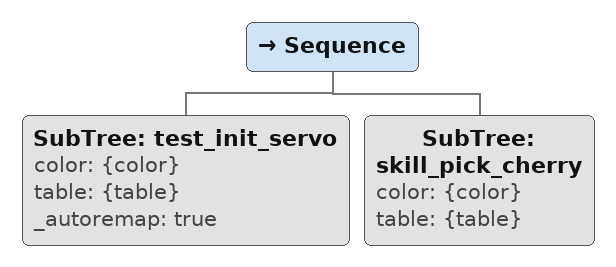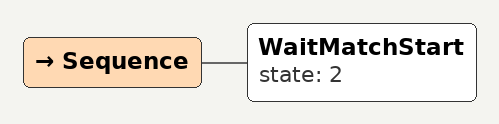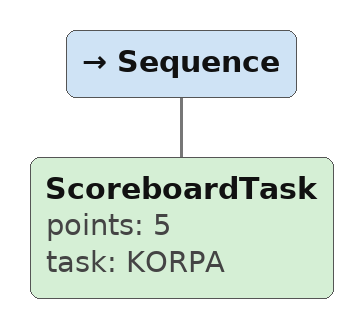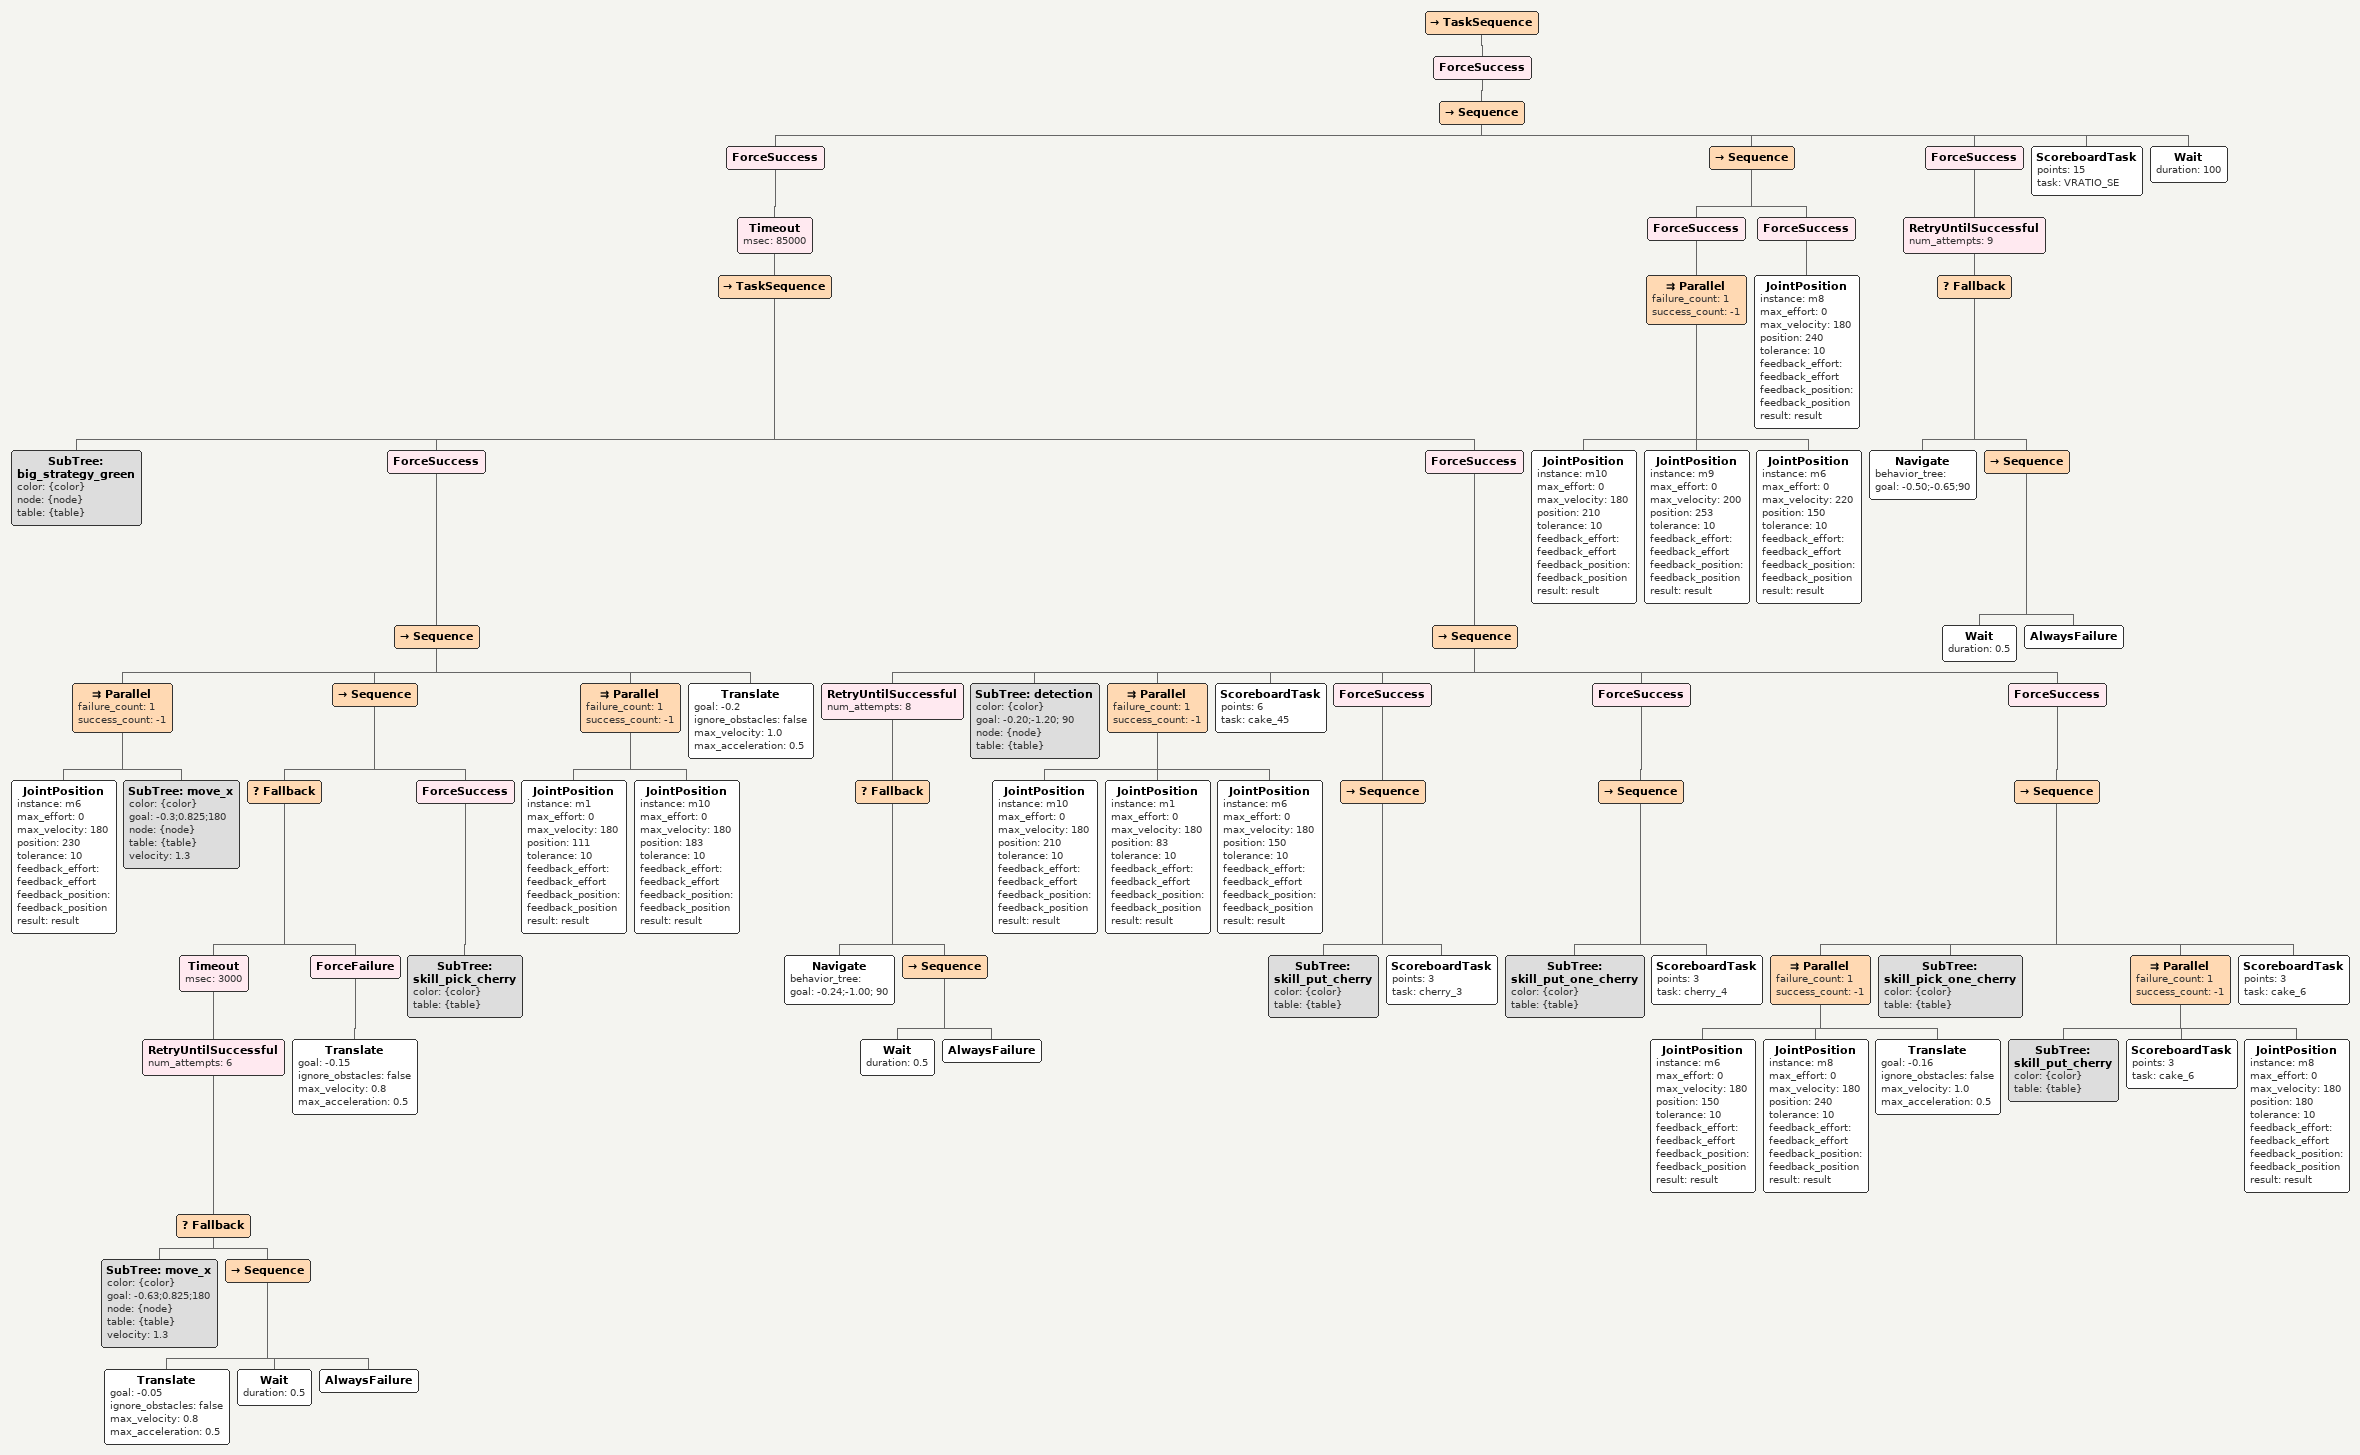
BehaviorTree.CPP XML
<Sequence>
  <SubTree ID="test_init_servo" color="{color}" table="{table}" _autoremap="true"/>
  <SubTree ID="skill_pick_cherry" color="{color}" table="{table}"/>
</Sequence>

<Sequence>
  <WaitMatchStart state="2"/>
</Sequence>

<Sequence>
  <ScoreboardTask points="5" task="KORPA"/>
</Sequence>

<TaskSequence>
  <ForceSuccess>
    <Sequence>
      <ForceSuccess>
        <Timeout msec="85000">
          <TaskSequence>
            <SubTree ID="big_strategy_green" color="{color}" node="{node}" table="{table}"/>
            <ForceSuccess>
              <Sequence>
                <Parallel failure_count="1" success_count="-1">
                  <JointPosition instance="m6" max_effort="0" max_velocity="180" position="230" tolerance="10" feedback_effort="feedback_effort" feedback_position="feedback_position" result="result"/>
                  <SubTree ID="move_x" color="{color}" goal="-0.3;0.825;180" node="{node}" table="{table}" velocity="1.3"/>
                </Parallel>
                <Sequence>
                  <Fallback>
                    <Timeout msec="3000">
                      <RetryUntilSuccessful num_attempts="6">
                        <Fallback>
                          <SubTree ID="move_x" color="{color}" goal="-0.63;0.825;180" node="{node}" table="{table}" velocity="1.3"/>
                          <Sequence>
                            <Translate goal="-0.05" ignore_obstacles="false" max_velocity="0.8" max_acceleration="0.5"/>
                            <Wait duration="0.5"/>
                            <AlwaysFailure/>
                          </Sequence>
                        </Fallback>
                      </RetryUntilSuccessful>
                    </Timeout>
                    <ForceFailure>
                      <Translate goal="-0.15" ignore_obstacles="false" max_velocity="0.8" max_acceleration="0.5"/>
                    </ForceFailure>
                  </Fallback>
                  <ForceSuccess>
                    <SubTree ID="skill_pick_cherry" color="{color}" table="{table}"/>
                  </ForceSuccess>
                </Sequence>
                <Parallel failure_count="1" success_count="-1">
                  <JointPosition instance="m1" max_effort="0" max_velocity="180" position="111" tolerance="10" feedback_effort="feedback_effort" feedback_position="feedback_position" result="result"/>
                  <JointPosition instance="m10" max_effort="0" max_velocity="180" position="183" tolerance="10" feedback_effort="feedback_effort" feedback_position="feedback_position" result="result"/>
                </Parallel>
                <Translate goal="-0.2" ignore_obstacles="false" max_velocity="1.0" max_acceleration="0.5"/>
              </Sequence>
            </ForceSuccess>
            <ForceSuccess>
              <Sequence>
                <RetryUntilSuccessful num_attempts="8">
                  <Fallback>
                    <Navigate behavior_tree="" goal="-0.24;-1.00; 90"/>
                    <Sequence>
                      <Wait duration="0.5"/>
                      <AlwaysFailure/>
                    </Sequence>
                  </Fallback>
                </RetryUntilSuccessful>
                <SubTree ID="detection" color="{color}" goal="-0.20;-1.20; 90" node="{node}" table="{table}"/>
                <Parallel failure_count="1" success_count="-1">
                  <JointPosition instance="m10" max_effort="0" max_velocity="180" position="210" tolerance="10" feedback_effort="feedback_effort" feedback_position="feedback_position" result="result"/>
                  <JointPosition instance="m1" max_effort="0" max_velocity="180" position="83" tolerance="10" feedback_effort="feedback_effort" feedback_position="feedback_position" result="result"/>
                  <JointPosition instance="m6" max_effort="0" max_velocity="180" position="150" tolerance="10" feedback_effort="feedback_effort" feedback_position="feedback_position" result="result"/>
                </Parallel>
                <ScoreboardTask points="6" task="cake_45"/>
                <ForceSuccess>
                  <Sequence>
                    <SubTree ID="skill_put_cherry" color="{color}" table="{table}"/>
                    <ScoreboardTask points="3" task="cherry_3"/>
                  </Sequence>
                </ForceSuccess>
                <ForceSuccess>
                  <Sequence>
                    <SubTree ID="skill_put_one_cherry" color="{color}" table="{table}"/>
                    <ScoreboardTask points="3" task="cherry_4"/>
                  </Sequence>
                </ForceSuccess>
                <ForceSuccess>
                  <Sequence>
                    <Parallel failure_count="1" success_count="-1">
                      <JointPosition instance="m6" max_effort="0" max_velocity="180" position="150" tolerance="10" feedback_effort="feedback_effort" feedback_position="feedback_position" result="result"/>
                      <JointPosition instance="m8" max_effort="0" max_velocity="180" position="240" tolerance="10" feedback_effort="feedback_effort" feedback_position="feedback_position" result="result"/>
                      <Translate goal="-0.16" ignore_obstacles="false" max_velocity="1.0" max_acceleration="0.5"/>
                    </Parallel>
                    <SubTree ID="skill_pick_one_cherry" color="{color}" table="{table}"/>
                    <Parallel failure_count="1" success_count="-1">
                      <SubTree ID="skill_put_cherry" color="{color}" table="{table}"/>
                      <ScoreboardTask points="3" task="cake_6"/>
                      <JointPosition instance="m8" max_effort="0" max_velocity="180" position="180" tolerance="10" feedback_effort="feedback_effort" feedback_position="feedback_position" result="result"/>
                    </Parallel>
                    <ScoreboardTask points="3" task="cake_6"/>
                  </Sequence>
                </ForceSuccess>
              </Sequence>
            </ForceSuccess>
          </TaskSequence>
        </Timeout>
      </ForceSuccess>
      <Sequence>
        <ForceSuccess>
          <Parallel failure_count="1" success_count="-1">
            <JointPosition instance="m10" max_effort="0" max_velocity="180" position="210" tolerance="10" feedback_effort="feedback_effort" feedback_position="feedback_position" result="result"/>
            <JointPosition instance="m9" max_effort="0" max_velocity="200" position="253" tolerance="10" feedback_effort="feedback_effort" feedback_position="feedback_position" result="result"/>
            <JointPosition instance="m6" max_effort="0" max_velocity="220" position="150" tolerance="10" feedback_effort="feedback_effort" feedback_position="feedback_position" result="result"/>
          </Parallel>
        </ForceSuccess>
        <ForceSuccess>
          <JointPosition instance="m8" max_effort="0" max_velocity="180" position="240" tolerance="10" feedback_effort="feedback_effort" feedback_position="feedback_position" result="result"/>
        </ForceSuccess>
      </Sequence>
      <ForceSuccess>
        <RetryUntilSuccessful num_attempts="9">
          <Fallback>
            <Navigate behavior_tree="" goal="-0.50;-0.65;90"/>
            <Sequence>
              <Wait duration="0.5"/>
              <AlwaysFailure/>
            </Sequence>
          </Fallback>
        </RetryUntilSuccessful>
      </ForceSuccess>
      <ScoreboardTask points="15" task="VRATIO_SE"/>
      <Wait duration="100"/>
    </Sequence>
  </ForceSuccess>
</TaskSequence>
